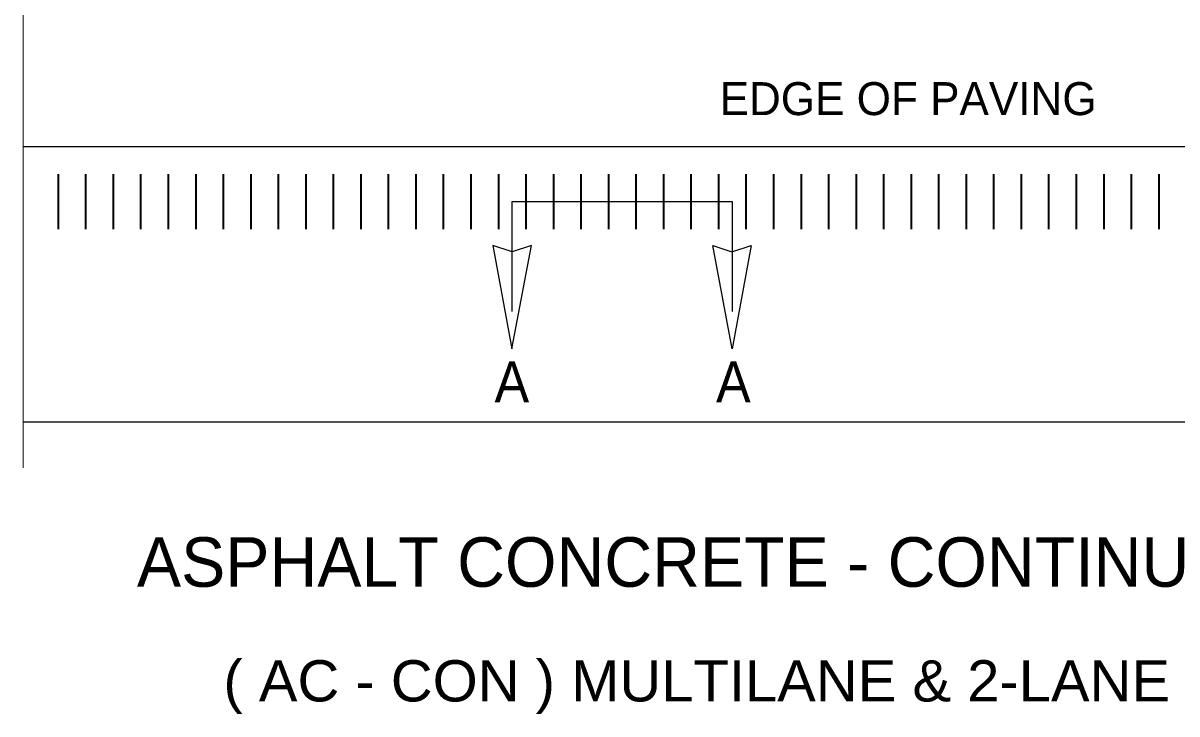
# Model space of a CAD drawing. Extents: x 290 to 799, y -237 to 274.
# Drawn here: x 480.1 to 530.5, y 143 to 173.1 of the extents above; entities that cross this region are included whole.
import ezdxf

# ---------------------------------------------------------------- set-up
doc = ezdxf.new("R2010")
doc.units = 0
doc.header["$LTSCALE"] = 0.52
doc.layers.add('1', color=7, linetype='Continuous', lineweight=13)
doc.layers.add('36', color=7, linetype='Continuous', lineweight=35)

msp = doc.modelspace()

# ---------------------------------------------------------------- linework, layer by layer
at = {"layer": '1'}
msp.add_line((480.1462, 173.7193), (480.1462, 153.7252), dxfattribs=at)
at = {"layer": '1', "lineweight": 25}
for points in [[(502.3156, 163.4153), (501.4792, 163.1318), (500.6362, 163.4107), (501.4606, 158.9092)], [(510.2232, 163.4153), (511.0596, 163.1318), (511.9026, 163.4107), (511.0782, 158.9092)]]:
    msp.add_lwpolyline(points, close=True, dxfattribs=at)
at = {"layer": '36', "lineweight": 25}
for p, q in [((480.1462, 167.7288), (540.652, 167.7288)), ((480.1462, 155.7288), (540.652, 155.7288))]:
    msp.add_line(p, q, dxfattribs=at)
at = {"layer": '36'}
for p, q in [((481.6743, 166.5288), (481.6743, 164.1288)), ((482.8743, 166.5288), (482.8743, 164.1288)), ((484.0743, 166.5288), (484.0743, 164.1288)), ((485.2743, 166.5288), (485.2743, 164.1288)), ((486.4743, 166.5288), (486.4743, 164.1288)), ((487.6743, 166.5288), (487.6743, 164.1288)), ((488.8743, 166.5288), (488.8743, 164.1288)), ((490.0743, 166.5288), (490.0743, 164.1288)), ((491.2743, 166.5288), (491.2743, 164.1288)), ((492.4743, 166.5288), (492.4743, 164.1288)), ((493.6743, 166.5288), (493.6743, 164.1288)), ((494.8743, 166.5288), (494.8743, 164.1288)), ((496.0743, 166.5288), (496.0743, 164.1288)), ((497.2743, 166.5288), (497.2743, 164.1288)), ((498.4743, 166.5288), (498.4743, 164.1288)), ((499.6743, 166.5288), (499.6743, 164.1288)), ((500.8743, 166.5288), (500.8743, 164.1288)), ((502.0743, 166.5288), (502.0743, 164.1288)), ((503.2743, 166.5288), (503.2743, 164.1288)), ((504.4743, 166.5288), (504.4743, 164.1288)), ((505.6743, 166.5288), (505.6743, 164.1288)), ((506.8743, 166.5288), (506.8743, 164.1288)), ((508.0743, 166.5288), (508.0743, 164.1288)), ((509.2743, 166.5288), (509.2743, 164.1288)), ((510.4743, 166.5288), (510.4743, 164.1288)), ((511.6743, 166.5288), (511.6743, 164.1288)), ((512.8743, 166.5288), (512.8743, 164.1288)), ((514.0743, 166.5288), (514.0743, 164.1288)), ((515.2743, 166.5288), (515.2743, 164.1288)), ((516.4743, 166.5288), (516.4743, 164.1288)), ((517.6743, 166.5288), (517.6743, 164.1288)), ((518.8743, 166.5288), (518.8743, 164.1288)), ((520.0743, 166.5288), (520.0743, 164.1288)), ((521.2743, 166.5288), (521.2743, 164.1288)), ((522.4743, 166.5288), (522.4743, 164.1288)), ((523.6743, 166.5288), (523.6743, 164.1288)), ((524.8743, 166.5288), (524.8743, 164.1288)), ((526.0743, 166.5288), (526.0743, 164.1288)), ((527.2743, 166.5288), (527.2743, 164.1288)), ((528.4743, 166.5288), (528.4743, 164.1288)), ((529.6743, 166.5288), (529.6743, 164.1288))]:
    msp.add_line(p, q, dxfattribs=at)
at = {"layer": '36', "lineweight": 25}
msp.add_lwpolyline([(501.4743, 160.5288), (501.4743, 165.3288), (511.0743, 165.3288), (511.0743, 160.5288)], dxfattribs=at)

# ---------------------------------------------------------------- texts
at = {"layer": '36'}
for s, height, p in [('EDGE OF PAVING', 1.437, (510.5223, 169.0968)), ('ASPHALT CONCRETE - CONTINUOUS', 2.16, (485.1108, 148.5316))]:
    msp.add_text(s, height=height, dxfattribs=at).set_placement(p)
for s, height, width, p in [('A', 1.786, 0.95, (500.7064, 156.5688)), ('A', 1.786, 0.95, (510.3664, 156.5688)), ('( AC - CON ) MULTILANE & 2-LANE', 1.8, 1.05, (488.8835, 143.5304))]:
    msp.add_text(s, height=height, dxfattribs=dict(at, width=width)).set_placement(p)

doc.saveas('drawing.dxf')
